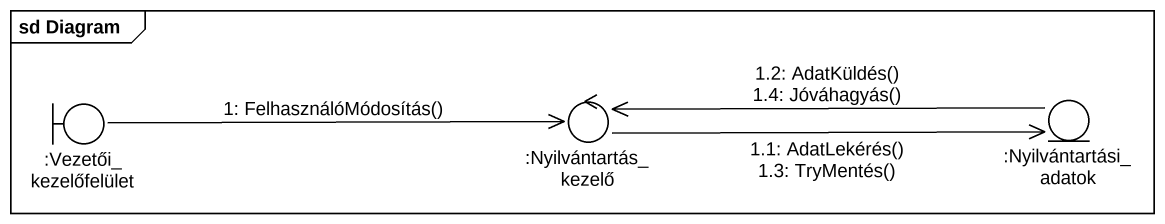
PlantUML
@startuml
mainframe sd Diagram
entity ":Nyilvántartási_adatok" as Nyilvántartási_adatok
boundary ":Vezetői_kezelőfelület" as Vezetői_kezelőfelület
control ":Nyilvántartás_kezelő" as Nyilvántartás_kezelő
Vezetői_kezelőfelület -right-> Nyilvántartás_kezelő : 1: FelhasználóMódosítás()
Nyilvántartás_kezelő -right-> Nyilvántartási_adatok : 1.1: AdatLekérés()\n1.3: TryMentés()
Nyilvántartási_adatok -left-> Nyilvántartás_kezelő : 1.2: AdatKüldés()\n1.4: Jóváhagyás()
@enduml
